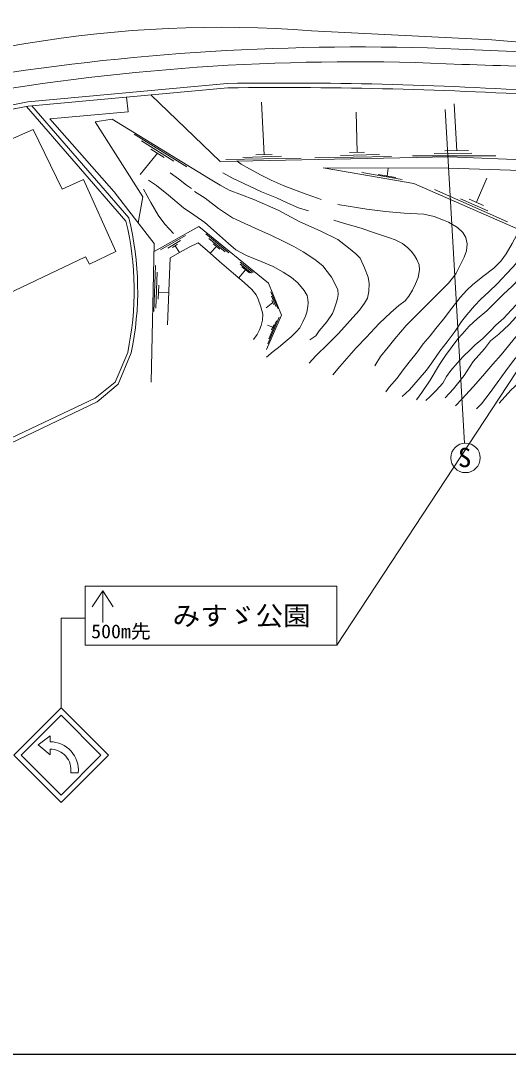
# Model space of a CAD drawing. Units: millimetres at full size, sheet at 1:1000; details may follow other scales. Extents: x 40000 to 680000, y 20000 to 380000.
# Drawn here: x 197342 to 243677, y 205000 to 303156 of the extents above; entities that cross this region are included whole.
import ezdxf
from ezdxf.enums import TextEntityAlignment as Align

# ---------------------------------------------------------------- set-up
doc = ezdxf.new("R2010")
doc.units = ezdxf.units.MM
doc.header["$LTSCALE"] = 1000
doc.linetypes.add('CHAIN', pattern=[18.5, 12, -1.5, 3.5, -1.5])
for name, color, linetype, lineweight in [('M-BMK', 2, 'CHAIN', 13), ('M-TTL-BAND', 7, 'Continuous', 25), ('M-WORK', 1, 'Continuous', 13)]:
    doc.layers.add(name, color=color, linetype=linetype, lineweight=lineweight)
doc.styles.add('ＭＳ ゴシック', font='')
doc.styles.get('ＭＳ ゴシック').set_extended_font_data('MS Gothic')

msp = doc.modelspace()

# ---------------------------------------------------------------- linework, layer by layer
at = {"layer": 'M-BMK'}
msp.add_arc((214875, 192869), 112821, 86.8648, 135.27853, dxfattribs=at)
at = {"layer": 'M-TTL-BAND'}
msp.add_line((40000, 205000), (579000, 205000), dxfattribs=at)
at = {"layer": 'M-WORK'}
for p, q in [((224977, 302199), (242107, 301326)), ((242107, 301326), (308531, 295741)), ((227369, 243848), (263946, 299490)), ((198008, 295438), (216961, 297194)), ((198068, 295026), (217026, 296780)), ((207392, 295889), (207571, 294504)), ((209702, 296102), (216311, 289778)), ((186462, 293202), (198008, 295438)), ((186553, 292856), (198068, 295026)), ((197912, 294997), (207343, 284112)), ((198402, 295057), (207623, 284420)), ((207571, 294504), (200098, 293833)), ((220463, 290419), (220238, 295416)), ((237684, 294727), (239526, 263034)), ((238774, 290806), (238531, 295259)), ((200098, 293833), (206219, 286897)), ((204424, 293558), (206041, 293796)), ((208949, 286433), (204424, 293558)), ((206041, 293796), (215178, 288192)), ((229298, 290650), (229231, 294465)), ((208127, 292377), (213123, 289261)), ((208825, 291741), (211905, 289816)), ((210352, 290559), (208691, 288554)), ((209720, 290962), (210983, 290157)), ((228595, 290633), (230001, 290668)), ((236618, 290540), (240213, 290577)), ((237659, 290799), (239889, 290813)), ((216311, 289778), (238033, 290222)), ((216848, 289957), (223993, 290108)), ((218440, 290171), (222138, 290283)), ((219689, 290405), (221238, 290432)), ((225291, 290131), (232561, 290256)), ((227735, 290364), (231433, 290436)), ((234578, 290330), (242495, 290334)), ((238033, 290222), (247291, 289833)), ((237998, 289159), (226094, 289172)), ((226094, 289172), (234702, 287703)), ((229767, 288724), (233599, 288061)), ((232157, 288402), (232247, 289165)), ((247341, 288853), (237998, 289159)), ((232999, 288267), (231316, 288536)), ((234702, 287703), (244604, 283372)), ((240643, 285911), (241624, 288191)), ((206219, 286897), (208168, 284391)), ((236674, 287110), (243601, 284047)), ((208505, 283959), (208949, 286433)), ((239137, 286234), (241720, 285108)), ((239968, 286208), (241317, 285613)), ((208168, 284391), (210039, 281990)), ((210023, 281251), (214264, 283605)), ((210613, 281389), (212988, 282745)), ((214264, 283605), (220902, 278233)), ((214929, 282925), (217127, 281098)), ((210039, 281990), (209748, 268838)), ((211339, 281539), (212527, 282284)), ((211768, 281613), (212248, 281923)), ((212008, 281768), (212447, 281141)), ((215222, 282482), (216780, 281203)), ((215637, 281966), (216263, 281445)), ((215950, 281705), (215337, 281081)), ((209995, 275540), (210165, 279901)), ((218204, 280034), (219284, 279171)), ((218206, 280208), (219440, 279230)), ((218346, 279785), (219081, 279209)), ((210188, 275866), (210306, 279274)), ((218713, 279497), (218066, 278722)), ((210407, 276715), (210470, 278050)), ((220902, 278233), (222117, 275179)), ((210438, 277382), (211425, 277343)), ((221107, 277411), (221797, 275790)), ((221162, 277009), (221583, 276014)), ((221286, 276404), (220660, 275890)), ((221194, 276598), (221377, 276210)), ((222117, 275179), (220714, 271932)), ((220830, 272459), (221911, 274985)), ((221288, 274049), (220779, 274237)), ((220920, 272939), (221649, 274666)), ((221182, 273809), (221393, 274288)), ((206322, 268840), (207510, 271656)), ((206616, 268638), (207838, 271603)), ((204429, 267298), (206322, 268840)), ((204604, 266968), (206616, 268638)), ((196459, 263538), (204429, 267298)), ((196356, 262993), (204604, 266968)), ((203469, 249448), (227369, 249448)), ((203469, 249448), (203469, 243848)), ((227369, 249448), (227369, 243848)), ((204140, 247507), (205140, 249007)), ((205140, 246007), (205140, 249007)), ((206140, 247507), (205140, 249007)), ((201179, 237912), (201179, 246412)), ((201179, 246412), (203469, 246412)), ((203469, 243848), (227369, 243848)), ((201179, 237912), (196679, 233412)), ((205679, 233412), (201179, 237912)), ((201179, 237204), (197386, 233412)), ((204972, 233412), (201179, 237204)), ((200136, 235232), (199011, 234395)), ((200136, 235232), (200136, 234679)), ((199011, 234395), (200136, 233437)), ((200136, 233979), (200136, 233437)), ((196679, 233412), (201179, 228912)), ((197386, 233412), (201179, 229619)), ((201179, 228912), (205679, 233412)), ((201179, 229619), (204972, 233412)), ((202809, 231729), (202104, 231729))]:
    msp.add_line(p, q, dxfattribs=at)
msp.add_lwpolyline([(198539, 292812), (201277, 287143), (203312, 288073), (206383, 281229), (203875, 280031), (203497, 280735), (189968, 274306), (186184, 282413), (193825, 286123), (192088, 290003)], close=True, dxfattribs=at)
for points in [[(217918, 289811), (218296, 289527), (219096, 289086), (220208, 288485), (221136, 288018), (222274, 287519), (223368, 287078), (224482, 286676), (225537, 286292), (225897, 286180)], [(211550, 288695), (212337, 288129), (213111, 287547), (213584, 287208)], [(216550, 288712), (217403, 288235), (218531, 287684), (220236, 286906), (221665, 286317), (222661, 285846), (223749, 285373), (224676, 285104)], [(209500, 288023), (210235, 287493), (211386, 286584), (212811, 285386), (213783, 284728), (214845, 283992), (215670, 283250), (217088, 281991), (217786, 281391), (218789, 280854), (220195, 280272), (221332, 279797), (222271, 279286), (223090, 278768), (223678, 278262), (224292, 277543), (224550, 277070), (224624, 276671), (224647, 276401), (224642, 276027), (224542, 275474), (224395, 275099), (224167, 274547), (223852, 274003), (223513, 273619), (223034, 273133), (222477, 272666), (221844, 272129), (221345, 271732), (220686, 271214)], [(224753, 270639), (225374, 271317), (226544, 272481), (227510, 273408), (228098, 274069), (228912, 274955), (229539, 275672), (230014, 276343), (230309, 276818), (230410, 277434), (230455, 278186), (230348, 278813), (229999, 279681), (229585, 280602), (229191, 281023), (228483, 281569), (227489, 282375), (225788, 283199), (223869, 284050), (221819, 285160), (219491, 286172), (217138, 287069), (216284, 287533), (215178, 288192)], [(209024, 287170), (209703, 285889), (210392, 284699), (211037, 283830), (211861, 282953)], [(213857, 286935), (214860, 286299), (216123, 285333), (217466, 284446), (218630, 283900), (220255, 283165), (221186, 282754), (222207, 282243), (223290, 281715), (224177, 281217), (225292, 280478), (226062, 279863), (226886, 278798), (227361, 277885), (227475, 277603), (227511, 277165), (227448, 276762), (227341, 276413), (227108, 275660), (226974, 275356), (226436, 274550), (225693, 273691), (225371, 273216), (224807, 272840)], [(227481, 285685), (230224, 285250), (231991, 285024), (233784, 284874), (235639, 284773), (236617, 284573), (237532, 284197), (237983, 284009), (238839, 283511), (239349, 283036), (239627, 282580), (239752, 281953), (239707, 281308), (239484, 280708), (239081, 279876), (238728, 279186), (238510, 278854), (237992, 278214), (237014, 277236), (235083, 275311), (233955, 274210), (232880, 272938), (232250, 272149), (231525, 271254), (230996, 270386)], [(227106, 284208), (228100, 283895), (229684, 283447), (230481, 283152), (231421, 282856), (232379, 282525), (232926, 282337), (233606, 281988), (234143, 281576), (234430, 281262), (234770, 280842), (234994, 280483), (235200, 279973), (235227, 279481), (235119, 278782), (234868, 278155), (234567, 277558), (234234, 276996), (233882, 276544), (233261, 276119), (232521, 275443), (231397, 274397), (230161, 273081), (229212, 272087), (227657, 270308), (226986, 269538)], [(232026, 267910), (232368, 268338), (233099, 269216), (233670, 269986), (234253, 270729), (235046, 271720), (235589, 272481), (236241, 273223), (236785, 273914), (237501, 274816), (238301, 275864), (239106, 276872), (239742, 277553), (240279, 278063), (241255, 278851), (242285, 279666), (242974, 280328), (243486, 281005), (244051, 281981), (244480, 282814), (244713, 283352)], [(234957, 267135), (235471, 267837), (236260, 269015), (237138, 270507), (237714, 271371), (238354, 272211), (238880, 272951), (239276, 273385), (239966, 274147), (240728, 274856), (241648, 275611), (242267, 276240), (243226, 277174), (244006, 277903), (244735, 278683), (245172, 279165), (245825, 279919), (246391, 280595), (246905, 281329), (247421, 282064), (247836, 282775)], [(211304, 274275), (211555, 280632), (212502, 281172), (213352, 281643), (214202, 282063), (215056, 281332), (216230, 280282), (217574, 279133), (218564, 278306), (219304, 277642), (219712, 277115), (219904, 276706), (220166, 275990), (220339, 275280), (220325, 274711), (220197, 274206), (220025, 273784), (219826, 273362), (219455, 272882)], [(233588, 267457), (234278, 268108), (235118, 269061), (235895, 269976), (236409, 270678), (237173, 271769), (237850, 272659), (238615, 273661), (239217, 274589), (239727, 275211), (240475, 276068), (241057, 276695), (241818, 277411), (242647, 278201), (243094, 278658), (243506, 279123), (244151, 279795), (244497, 280186), (245136, 281017), (245661, 281797), (246108, 282366), (246345, 282622)], [(235835, 267095), (236250, 267479), (236832, 268042), (237440, 268745), (237804, 269359), (238220, 269941), (238821, 270645), (239375, 271260), (240083, 271940), (240539, 272379), (241264, 272979), (241981, 273704), (242491, 274241), (243257, 274899), (243937, 275671), (244991, 276767), (245922, 277886), (246306, 278398), (246923, 279285), (247568, 280180), (248132, 281066), (248463, 281774), (248643, 282221), (248778, 282601)], [(237672, 267353), (238474, 268193), (239490, 269471), (240342, 270775), (241420, 272003), (241997, 272743), (242764, 273398), (243769, 274294), (245070, 275734), (246017, 276839), (246912, 277980), (247640, 278793), (248526, 280028), (248955, 280678), (249262, 281228), (249620, 281893), (249850, 282403)], [(238664, 266577), (239264, 267204), (240320, 268394), (241261, 269415), (242219, 270525), (242980, 271412), (244117, 272787), (245129, 274032), (245872, 274954), (246481, 275653), (247403, 276664), (248165, 277613), (248791, 278356), (249400, 279171), (249911, 279923), (250446, 280713), (250857, 281343), (251058, 281805), (251125, 282168)], [(240667, 266304), (241121, 266784), (241946, 267846), (242624, 268754), (243429, 269894), (244179, 270899), (245010, 271909), (246495, 273511), (247448, 274547), (248350, 275672), (249115, 276494), (249863, 277326), (250547, 278100), (250976, 278675), (251417, 279404), (252081, 280299), (252716, 281177), (253111, 281801)], [(254669, 280880), (254157, 279740), (253267, 278424), (252063, 276832), (250496, 274939), (249410, 273601), (248006, 271972), (246502, 270580), (245424, 269452), (243920, 268061), (242804, 266845)]]:
    msp.add_lwpolyline(points, dxfattribs=at)
msp.add_circle((239612, 261637), 1400, dxfattribs=at)
for centre, radius, start, end in [((216389, 189727), 112799, 85.63324, 113.29956), ((229420, 72733), 227924, 87.60161, 99.45255), ((192976, -758870), 1060325, 86.21405, 87.51455), ((229017, 86012), 213238, 87.24992, 99.96815), ((220115, -368695), 667974, 86.32873, 88.35865), ((222513, -75804), 373039, 86.02486, 90.85286), ((221955, -129919), 426728, 86.4505, 90.66186), ((179732, 277513), 28389, 348.09335, 13.44063), ((179891, 277546), 28571, 347.995, 13.92147), ((200144, 232000), 2679, 354.19043, 90.17412), ((200144, 232000), 1979, 352.12421, 90.23571)]:
    msp.add_arc(centre, radius, start, end, dxfattribs=at)

# ---------------------------------------------------------------- texts
at = {"layer": 'M-WORK', "style": 'ＭＳ ゴシック'}
msp.add_text('S', height=1833, dxfattribs=at).set_placement((239528, 261674), align=Align.MIDDLE_CENTER)
at = {"layer": 'M-WORK', "style": 'ＭＳ ゴシック', "width": 1.05}
msp.add_text('みすゞ公園', height=1833, dxfattribs=at).set_placement((218337, 246648), align=Align.MIDDLE_CENTER)
msp.add_text('500m先', height=1320, dxfattribs=at).set_placement((206871, 245827), align=Align.TOP_CENTER)

doc.saveas('drawing.dxf')
